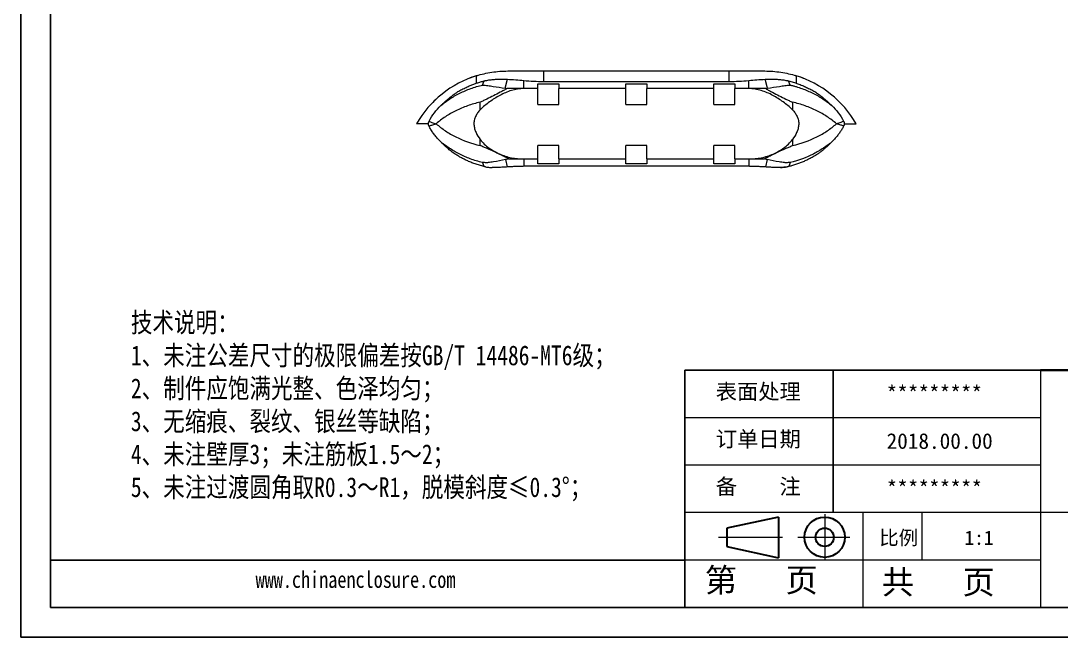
# Model space of a CAD drawing. Header units: inches. Extents: x 1582 to 2189, y 327 to 504.
# Drawn here: x 1581.9 to 1729.7, y 326.9 to 414.5 of the extents above; entities that cross this region are included whole.
import ezdxf

# ---------------------------------------------------------------- set-up
doc = ezdxf.new("R2010")
doc.units = ezdxf.units.IN
doc.header["$LTSCALE"] = 15
doc.linetypes.add('CENTER2', pattern=[28.575, 19.05, -3.175, 3.175, -3.175])
doc.layers.add('文字', color=81, linetype='Continuous')
for name, color, linetype, lineweight in [('粗实线', 7, 'Continuous', 30), ('细实线', 3, 'Continuous', 9), ('细点划线', 2, 'CENTER2', 9)]:
    doc.layers.add(name, color=color, linetype=linetype, lineweight=lineweight)
doc.styles.get("Standard").update_dxf_attribs({"font": 'txt', "bigfont": 'gbcbig.shx'})
doc.styles.add('宋体', font='', dxfattribs={"width": 0.8, "height": 3.5})
doc.styles.get('宋体').set_extended_font_data('SimSun')

msp = doc.modelspace()

# ---------------------------------------------------------------- linework, layer by layer
for p, q in [((1581.852, 503.888), (1581.852, 326.907)), ((1586.066, 499.674), (1586.066, 331.121)), ((1726.808, 364.832), (1676.242, 364.832)), ((1676.242, 331.121), (1676.242, 364.832)), ((1697.311, 344.605), (1697.311, 364.832)), ((1676.242, 337.863), (1586.066, 337.863)), ((1586.066, 331.121), (1827.94, 331.121)), ((1581.852, 326.907), (1832.153, 326.907))]:
    msp.add_line(p, q)
at = {"color": 7, "linetype": 'Continuous', "lineweight": 15}
for p, q in [((1646.74, 406.719), (1645.518, 406.292)), ((1651.09, 407.367), (1656.135, 407.367)), ((1656.135, 407.367), (1656.135, 405.89)), ((1656.135, 407.367), (1682.563, 407.367)), ((1682.563, 405.89), (1682.563, 407.367)), ((1682.563, 407.367), (1687.609, 407.367)), ((1645.517, 406.294), (1645.517, 406.294)), ((1645.88, 406.433), (1645.88, 406.433)), ((1646.648, 405.644), (1646.648, 406.694)), ((1647.494, 405.376), (1647.712, 405.953)), ((1650.709, 404.91), (1651.045, 406.197)), ((1653.369, 404.867), (1653.369, 406.021)), ((1655.349, 405.549), (1658.349, 405.549)), ((1655.349, 404.867), (1655.349, 405.549)), ((1656.135, 405.89), (1682.563, 405.89)), ((1658.349, 405.549), (1658.349, 404.867)), ((1667.849, 405.549), (1670.849, 405.549)), ((1667.849, 404.867), (1667.849, 405.549)), ((1670.849, 405.549), (1670.849, 404.867)), ((1680.349, 405.549), (1683.349, 405.549)), ((1680.349, 404.867), (1680.349, 405.549)), ((1683.349, 405.549), (1683.349, 404.867)), ((1685.33, 404.867), (1685.33, 406.021)), ((1687.989, 404.91), (1687.653, 406.197)), ((1691.205, 405.376), (1690.987, 405.953)), ((1692.051, 406.694), (1692.051, 405.644)), ((1693.181, 406.294), (1693.181, 406.294)), ((1642.88, 404.921), (1642.88, 404.921)), ((1642.88, 404.921), (1642.88, 404.921)), ((1653.369, 404.867), (1650.951, 404.867)), ((1655.349, 404.867), (1653.369, 404.867)), ((1667.849, 404.867), (1658.349, 404.867)), ((1680.349, 404.867), (1670.849, 404.867)), ((1685.33, 404.867), (1683.349, 404.867)), ((1687.747, 404.867), (1685.33, 404.867)), ((1640.011, 402.48), (1640.011, 402.48)), ((1640.849, 403.328), (1640.849, 403.328)), ((1647.163, 401.851), (1647.163, 402.936)), ((1655.349, 402.6), (1658.349, 402.6)), ((1667.849, 402.6), (1670.849, 402.6)), ((1680.349, 402.6), (1683.349, 402.6)), ((1691.535, 402.936), (1691.535, 401.851)), ((1697.827, 403.349), (1697.827, 403.349)), ((1639.792, 399.867), (1638.099, 399.867)), ((1698.907, 399.867), (1700.599, 399.867)), ((1647.163, 396.781), (1647.163, 397.627)), ((1658.349, 396.766), (1655.349, 396.766)), ((1670.849, 396.766), (1667.849, 396.766)), ((1683.349, 396.766), (1680.349, 396.766)), ((1691.535, 397.627), (1691.535, 396.781)), ((1647.481, 394.363), (1647.688, 393.787)), ((1650.733, 394.772), (1650.998, 393.726)), ((1651.215, 394.867), (1653.369, 394.867)), ((1653.369, 394.867), (1653.369, 393.819)), ((1653.369, 394.867), (1655.349, 394.867)), ((1685.086, 393.821), (1653.612, 393.821)), ((1655.349, 394.169), (1655.349, 394.867)), ((1658.349, 394.169), (1655.349, 394.169)), ((1658.349, 394.867), (1658.349, 394.169)), ((1658.349, 394.867), (1667.849, 394.867)), ((1667.849, 394.169), (1667.849, 394.867)), ((1670.849, 394.169), (1667.849, 394.169)), ((1670.849, 394.867), (1670.849, 394.169)), ((1670.849, 394.867), (1680.349, 394.867)), ((1680.349, 394.169), (1680.349, 394.867)), ((1683.349, 394.169), (1680.349, 394.169)), ((1683.349, 394.867), (1683.349, 394.169)), ((1683.349, 394.867), (1685.33, 394.867)), ((1685.33, 394.867), (1685.33, 393.819)), ((1685.33, 394.867), (1687.483, 394.867)), ((1687.966, 394.772), (1687.7, 393.726)), ((1691.218, 394.363), (1691.01, 393.787))]:
    msp.add_line(p, q, dxfattribs=at)
for centre, start, end in [((1651.09, 392.367), 107.22471, 150), ((1687.609, 392.367), 30, 72.77529)]:
    msp.add_arc(centre, 15, start, end, dxfattribs=at)
for centre, start_param, end_param in [((1656.135, 419.526), 4.573606, 4.712389), ((1682.563, 419.526), 4.712389, 4.851172)]:
    msp.add_ellipse(centre, major_axis=(20, 0), ratio=0.6818182, start_param=start_param, end_param=end_param, dxfattribs=at)
for points, knots in [([(1646.648, 406.694), (1647.34, 406.909), (1648.056, 407.076), (1649.535, 407.305), (1650.299, 407.367), (1651.09, 407.367)], [0, 0, 0, 0, 0.5, 0.5, 1, 1, 1, 1]), ([(1687.609, 407.367), (1688.4, 407.367), (1689.163, 407.305), (1690.643, 407.076), (1691.358, 406.909), (1692.051, 406.694)], [0, 0, 0, 0, 0.5, 0.5, 1, 1, 1, 1]), ([(1693.18, 406.292), (1693.165, 406.298), (1692.763, 406.481), (1692.333, 406.608), (1691.918, 406.73)], [0, 0, 0, 0, 0.0369749, 1, 1, 1, 1]), ([(1641.58, 402.46), (1641.972, 402.789), (1642.39, 403.101), (1643.28, 403.685), (1643.751, 403.958), (1644.744, 404.456), (1645.262, 404.679), (1646.343, 405.071), (1646.908, 405.24), (1647.494, 405.376)], [0, 0, 0, 0, 0.25, 0.25, 0.5, 0.5, 0.75, 0.75, 1, 1, 1, 1]), ([(1643.984, 404.43), (1644.079, 404.485), (1644.269, 404.595), (1644.56, 404.753), (1644.853, 404.903), (1645.148, 405.045), (1645.445, 405.18), (1645.803, 405.333), (1646.224, 405.498), (1646.713, 405.669), (1647.207, 405.822), (1647.544, 405.91), (1647.712, 405.953)], [0, 0, 0, 0, 0.0850099, 0.169137, 0.2523923, 0.3347875, 0.4163345, 0.4970455, 0.6243788, 0.7506129, 0.8758015, 1, 1, 1, 1]), ([(1647.494, 405.376), (1647.493, 405.373), (1647.496, 405.372), (1647.502, 405.369), (1647.505, 405.369), (1647.515, 405.366), (1647.522, 405.365), (1647.544, 405.362), (1647.558, 405.361), (1647.602, 405.356), (1647.632, 405.353), (1647.722, 405.343), (1647.783, 405.337), (1647.966, 405.317), (1648.091, 405.303), (1648.471, 405.258), (1648.733, 405.224), (1649.542, 405.11), (1650.112, 405.018), (1650.709, 404.91)], [0, 0, 0, 0, 0.0039063, 0.0039063, 0.0078125, 0.0078125, 0.015625, 0.015625, 0.03125, 0.03125, 0.0625, 0.0625, 0.125, 0.125, 0.25, 0.25, 0.5, 0.5, 1, 1, 1, 1]), ([(1647.712, 405.953), (1647.75, 405.963), (1647.827, 405.982), (1647.904, 406), (1647.942, 406.009)], [0, 0, 0, 0, 0.5006063, 1, 1, 1, 1]), ([(1647.942, 406.009), (1648.044, 406.028), (1648.245, 406.065), (1648.551, 406.111), (1648.859, 406.15), (1649.168, 406.181), (1649.478, 406.204), (1649.789, 406.219), (1650.102, 406.225), (1650.415, 406.224), (1650.73, 406.216), (1650.94, 406.203), (1651.045, 406.197)], [0, 0, 0, 0, 0.1017799, 0.2030141, 0.3037577, 0.4040666, 0.5039974, 0.6036072, 0.702954, 0.8020959, 0.9010916, 1, 1, 1, 1]), ([(1687.653, 406.197), (1687.759, 406.203), (1687.969, 406.216), (1688.283, 406.224), (1688.597, 406.225), (1688.91, 406.219), (1689.221, 406.204), (1689.531, 406.181), (1689.84, 406.15), (1690.147, 406.111), (1690.453, 406.065), (1690.655, 406.028), (1690.756, 406.009)], [0, 0, 0, 0, 0.0989084, 0.1979041, 0.297046, 0.3963928, 0.4960026, 0.5959334, 0.6962423, 0.7969859, 0.8982201, 1, 1, 1, 1]), ([(1687.989, 404.91), (1688.586, 405.018), (1689.157, 405.11), (1689.966, 405.224), (1690.228, 405.258), (1690.608, 405.303), (1690.732, 405.317), (1690.916, 405.337), (1690.977, 405.343), (1691.067, 405.353), (1691.096, 405.356), (1691.14, 405.361), (1691.155, 405.362), (1691.177, 405.365), (1691.184, 405.366), (1691.194, 405.369), (1691.197, 405.369), (1691.203, 405.372), (1691.206, 405.373), (1691.205, 405.376)], [0, 0, 0, 0, 0.5, 0.5, 0.75, 0.75, 0.875, 0.875, 0.9375, 0.9375, 0.96875, 0.96875, 0.984375, 0.984375, 0.9921875, 0.9921875, 0.9960938, 0.9960938, 1, 1, 1, 1]), ([(1690.756, 406.009), (1690.795, 406), (1690.872, 405.982), (1690.949, 405.963), (1690.987, 405.953)], [0, 0, 0, 0, 0.4993937, 1, 1, 1, 1]), ([(1690.987, 405.953), (1691.099, 405.925), (1691.323, 405.867), (1691.655, 405.771), (1691.984, 405.667), (1692.311, 405.556), (1692.634, 405.436), (1693.05, 405.27), (1693.556, 405.046), (1694.145, 404.755), (1694.524, 404.539), (1694.715, 404.43)], [0, 0, 0, 0, 0.0826934, 0.1658197, 0.2493955, 0.333437, 0.4179604, 0.5029814, 0.6652251, 0.8308668, 1, 1, 1, 1]), ([(1691.205, 405.376), (1691.35, 405.342), (1691.497, 405.306), (1691.785, 405.23), (1691.927, 405.19), (1692.35, 405.064), (1692.626, 404.973), (1693.437, 404.679), (1693.955, 404.456), (1694.947, 403.958), (1695.419, 403.685), (1696.309, 403.101), (1696.726, 402.789), (1697.118, 402.46)], [0, 0, 0, 0, 0.0625, 0.0625, 0.125, 0.125, 0.25, 0.25, 0.5, 0.5, 0.75, 0.75, 1, 1, 1, 1]), ([(1641.58, 402.46), (1641.672, 402.549), (1641.854, 402.727), (1642.13, 402.983), (1642.406, 403.229), (1642.732, 403.508), (1643.111, 403.812), (1643.544, 404.135), (1643.839, 404.332), (1643.984, 404.43)], [0, 0, 0, 0, 0.1222928, 0.2424094, 0.360399, 0.4763133, 0.6549053, 0.8293866, 1, 1, 1, 1]), ([(1653.369, 404.867), (1652.759, 404.867), (1652.17, 404.767), (1651.31, 404.506), (1651.027, 404.401), (1650.482, 404.168), (1650.218, 404.039), (1649.442, 403.625), (1648.947, 403.314), (1648.24, 402.804), (1648.012, 402.628), (1647.572, 402.257), (1647.361, 402.062), (1647.163, 401.851)], [0, 0, 0, 0, 0.25, 0.25, 0.375, 0.375, 0.5, 0.5, 0.75, 0.75, 0.875, 0.875, 1, 1, 1, 1]), ([(1650.951, 404.867), (1650.794, 404.775), (1650.635, 404.688), (1650.317, 404.512), (1650.158, 404.425), (1649.682, 404.168), (1649.364, 404.002), (1648.731, 403.679), (1648.415, 403.523), (1647.943, 403.298), (1647.786, 403.224), (1647.473, 403.08), (1647.317, 403.009), (1647.163, 402.936)], [0, 0, 0, 0, 0.125, 0.125, 0.25, 0.25, 0.5, 0.5, 0.75, 0.75, 0.875, 0.875, 1, 1, 1, 1]), ([(1691.535, 401.851), (1691.337, 402.063), (1691.126, 402.257), (1690.688, 402.627), (1690.461, 402.802), (1689.76, 403.307), (1689.267, 403.619), (1688.224, 404.176), (1687.683, 404.417), (1686.825, 404.678), (1686.529, 404.748), (1685.934, 404.842), (1685.634, 404.867), (1685.33, 404.867)], [0, 0, 0, 0, 0.125, 0.125, 0.25, 0.25, 0.5, 0.5, 0.75, 0.75, 0.875, 0.875, 1, 1, 1, 1]), ([(1687.747, 404.867), (1687.905, 404.775), (1688.064, 404.688), (1688.381, 404.512), (1688.54, 404.425), (1689.017, 404.168), (1689.334, 404.002), (1689.968, 403.679), (1690.283, 403.523), (1690.755, 403.298), (1690.912, 403.224), (1691.225, 403.08), (1691.382, 403.009), (1691.535, 402.936)], [0, 0, 0, 0, 0.125, 0.125, 0.25, 0.25, 0.5, 0.5, 0.75, 0.75, 0.875, 0.875, 1, 1, 1, 1]), ([(1694.715, 404.43), (1694.802, 404.372), (1694.977, 404.256), (1695.237, 404.071), (1695.498, 403.878), (1695.758, 403.676), (1696.118, 403.382), (1696.577, 402.983), (1696.936, 402.636), (1697.118, 402.46)], [0, 0, 0, 0, 0.1019408, 0.2052382, 0.3099467, 0.4161187, 0.5238046, 0.7576504, 1, 1, 1, 1]), ([(1639.88, 400.221), (1640.104, 400.646), (1640.364, 401.04), (1640.937, 401.784), (1641.25, 402.134), (1641.58, 402.46)], [0, 0, 0, 0, 0.5, 0.5, 1, 1, 1, 1]), ([(1640.845, 403.324), (1640.843, 403.322), (1640.542, 403.065), (1640.277, 402.767), (1640.013, 402.47)], [0, 0, 0, 0, 0.0054498, 1, 1, 1, 1]), ([(1647.163, 402.936), (1646.536, 402.798), (1645.935, 402.625), (1644.781, 402.218), (1644.227, 401.983), (1643.176, 401.462), (1642.678, 401.174), (1641.744, 400.556), (1641.307, 400.224), (1640.897, 399.867)], [0, 0, 0, 0, 0.25, 0.25, 0.5, 0.5, 0.75, 0.75, 1, 1, 1, 1]), ([(1697.802, 399.867), (1697.392, 400.224), (1696.953, 400.556), (1696.019, 401.175), (1695.522, 401.462), (1694.471, 401.984), (1693.917, 402.218), (1692.764, 402.625), (1692.163, 402.798), (1691.535, 402.936)], [0, 0, 0, 0, 0.25, 0.25, 0.5, 0.5, 0.75, 0.75, 1, 1, 1, 1]), ([(1697.118, 402.46), (1697.45, 402.132), (1697.761, 401.785), (1698.332, 401.042), (1698.593, 400.648), (1698.818, 400.221)], [0, 0, 0, 0, 0.5, 0.5, 1, 1, 1, 1]), ([(1647.163, 401.851), (1647.032, 401.711), (1646.908, 401.565), (1646.68, 401.255), (1646.576, 401.088), (1646.407, 400.737), (1646.342, 400.549), (1646.264, 400.157), (1646.251, 399.959), (1646.274, 399.559), (1646.308, 399.36), (1646.41, 398.98), (1646.479, 398.793), (1646.721, 398.257), (1646.927, 397.932), (1647.163, 397.627)], [0, 0, 0, 0, 0.125, 0.125, 0.25, 0.25, 0.375, 0.375, 0.5, 0.5, 0.625, 0.625, 0.75, 0.75, 1, 1, 1, 1]), ([(1691.535, 401.851), (1691.666, 401.711), (1691.791, 401.565), (1692.018, 401.255), (1692.122, 401.088), (1692.291, 400.737), (1692.357, 400.549), (1692.435, 400.157), (1692.447, 399.959), (1692.425, 399.559), (1692.39, 399.36), (1692.288, 398.98), (1692.22, 398.793), (1691.978, 398.257), (1691.772, 397.932), (1691.535, 397.627)], [0, 0, 0, 0, 0.125, 0.125, 0.25, 0.25, 0.375, 0.375, 0.5, 0.5, 0.625, 0.625, 0.75, 0.75, 1, 1, 1, 1]), ([(1639.792, 399.867), (1639.792, 399.868), (1639.792, 399.909), (1639.799, 399.991), (1639.828, 400.11), (1639.863, 400.184), (1639.88, 400.221)], [0, 0, 0, 0, 0.0059131, 0.3313281, 0.6590245, 1, 1, 1, 1]), ([(1639.88, 399.519), (1639.869, 399.541), (1639.847, 399.585), (1639.823, 399.655), (1639.805, 399.726), (1639.794, 399.797), (1639.793, 399.844), (1639.792, 399.867)], [0, 0, 0, 0, 0.2094411, 0.41405744, 0.61385352, 0.80902516, 1, 1, 1, 1]), ([(1639.88, 400.221), (1639.988, 400.165), (1640.131, 400.107), (1640.474, 399.988), (1640.675, 399.927), (1640.897, 399.867)], [0, 0, 0, 0, 0.5, 0.5, 1, 1, 1, 1]), ([(1639.88, 399.519), (1639.988, 399.574), (1640.131, 399.631), (1640.474, 399.748), (1640.675, 399.807), (1640.897, 399.867)], [0, 0, 0, 0, 0.5, 0.5, 1, 1, 1, 1]), ([(1641.467, 397.384), (1641.394, 397.46), (1641.249, 397.61), (1641.042, 397.841), (1640.844, 398.075), (1640.658, 398.31), (1640.481, 398.547), (1640.315, 398.787), (1640.159, 399.028), (1640.013, 399.271), (1639.924, 399.436), (1639.88, 399.519)], [0, 0, 0, 0, 0.1203487, 0.2381245, 0.353433, 0.4663826, 0.5770829, 0.685652, 0.7922278, 0.8969587, 1, 1, 1, 1]), ([(1640.897, 399.867), (1641.308, 399.507), (1641.746, 399.172), (1642.682, 398.549), (1643.183, 398.259), (1644.757, 397.475), (1645.903, 397.059), (1647.163, 396.781)], [0, 0, 0, 0, 0.25, 0.25, 0.5, 0.5, 1, 1, 1, 1]), ([(1691.535, 396.781), (1692.796, 397.059), (1693.942, 397.475), (1695.516, 398.259), (1696.016, 398.549), (1696.952, 399.172), (1697.391, 399.507), (1697.802, 399.867)], [0, 0, 0, 0, 0.5, 0.5, 0.75, 0.75, 1, 1, 1, 1]), ([(1698.819, 399.519), (1698.78, 399.447), (1698.702, 399.301), (1698.576, 399.087), (1698.44, 398.872), (1698.295, 398.658), (1698.141, 398.444), (1697.978, 398.23), (1697.805, 398.016), (1697.623, 397.803), (1697.432, 397.591), (1697.299, 397.453), (1697.232, 397.384)], [0, 0, 0, 0, 0.0900284, 0.1820569, 0.2761828, 0.3725023, 0.4711091, 0.5721032, 0.6755404, 0.7813787, 0.8895576, 1, 1, 1, 1]), ([(1698.818, 400.221), (1698.71, 400.165), (1698.568, 400.107), (1698.224, 399.988), (1698.024, 399.927), (1697.802, 399.867)], [0, 0, 0, 0, 0.5, 0.5, 1, 1, 1, 1]), ([(1698.819, 399.519), (1698.711, 399.574), (1698.568, 399.631), (1698.225, 399.748), (1698.024, 399.807), (1697.802, 399.867)], [0, 0, 0, 0, 0.5, 0.5, 1, 1, 1, 1]), ([(1698.818, 400.221), (1698.829, 400.198), (1698.851, 400.155), (1698.876, 400.085), (1698.894, 400.015), (1698.904, 399.943), (1698.907, 399.893), (1698.907, 399.868), (1698.907, 399.867)], [0, 0, 0, 0, 0.2062041, 0.4061764, 0.6021451, 0.7964764, 0.991596, 1, 1, 1, 1]), ([(1698.907, 399.867), (1698.906, 399.844), (1698.904, 399.797), (1698.893, 399.726), (1698.876, 399.655), (1698.851, 399.585), (1698.83, 399.541), (1698.819, 399.519)], [0, 0, 0, 0, 0.1903996, 0.3854815, 0.5854882, 0.7904025, 1, 1, 1, 1]), ([(1647.481, 394.363), (1646.878, 394.504), (1646.301, 394.679), (1645.2, 395.085), (1644.675, 395.316), (1643.673, 395.828), (1643.194, 396.11), (1642.288, 396.717), (1641.864, 397.041), (1641.467, 397.384)], [0, 0, 0, 0, 0.25, 0.25, 0.5, 0.5, 0.75, 0.75, 1, 1, 1, 1]), ([(1643.583, 395.55), (1643.492, 395.616), (1643.307, 395.75), (1643.034, 395.962), (1642.761, 396.183), (1642.559, 396.355), (1642.401, 396.494), (1642.266, 396.614), (1642.061, 396.802), (1641.785, 397.064), (1641.581, 397.269), (1641.467, 397.384)], [0, 0, 0, 0, 0.1222366, 0.246244, 0.3720914, 0.4998454, 0.5312841, 0.595207, 0.693452, 0.8277557, 1, 1, 1, 1]), ([(1647.163, 397.627), (1647.52, 397.166), (1647.935, 396.776), (1648.627, 396.264), (1648.87, 396.106), (1649.376, 395.817), (1649.636, 395.688), (1650.17, 395.457), (1650.444, 395.355), (1651.007, 395.179), (1651.297, 395.104), (1652.172, 394.927), (1652.766, 394.867), (1653.369, 394.867)], [0, 0, 0, 0, 0.25, 0.25, 0.375, 0.375, 0.5, 0.5, 0.625, 0.625, 0.75, 0.75, 1, 1, 1, 1]), ([(1651.215, 394.867), (1651.047, 394.961), (1650.877, 395.05), (1650.537, 395.224), (1650.366, 395.31), (1649.855, 395.563), (1649.514, 395.727), (1648.834, 396.043), (1648.496, 396.194), (1647.99, 396.412), (1647.821, 396.482), (1647.489, 396.628), (1647.325, 396.704), (1647.163, 396.781)], [0, 0, 0, 0, 0.125, 0.125, 0.25, 0.25, 0.5, 0.5, 0.75, 0.75, 0.875, 0.875, 1, 1, 1, 1]), ([(1685.33, 394.867), (1685.933, 394.867), (1686.525, 394.927), (1687.684, 395.161), (1688.257, 395.339), (1689.325, 395.801), (1689.829, 396.085), (1690.762, 396.774), (1691.179, 397.166), (1691.535, 397.627)], [0, 0, 0, 0, 0.25, 0.25, 0.5, 0.5, 0.75, 0.75, 1, 1, 1, 1]), ([(1687.483, 394.867), (1687.651, 394.961), (1687.821, 395.05), (1688.162, 395.224), (1688.332, 395.31), (1688.844, 395.563), (1689.185, 395.727), (1689.864, 396.043), (1690.203, 396.194), (1690.709, 396.412), (1690.877, 396.482), (1691.209, 396.628), (1691.374, 396.704), (1691.535, 396.781)], [0, 0, 0, 0, 0.125, 0.125, 0.25, 0.25, 0.5, 0.5, 0.75, 0.75, 0.875, 0.875, 1, 1, 1, 1]), ([(1697.232, 397.384), (1696.834, 397.041), (1696.41, 396.717), (1695.504, 396.109), (1695.025, 395.827), (1693.521, 395.059), (1692.425, 394.646), (1691.218, 394.363)], [0, 0, 0, 0, 0.25, 0.25, 0.5, 0.5, 1, 1, 1, 1]), ([(1697.232, 397.384), (1697.135, 397.286), (1696.958, 397.108), (1696.714, 396.874), (1696.519, 396.693), (1696.372, 396.56), (1696.274, 396.474), (1696.164, 396.377), (1696.027, 396.26), (1695.845, 396.108), (1695.663, 395.962), (1695.481, 395.82), (1695.299, 395.682), (1695.176, 395.594), (1695.115, 395.55)], [0, 0, 0, 0, 0.1462079, 0.26583, 0.3600352, 0.4297286, 0.4763891, 0.5001302, 0.5855098, 0.6700361, 0.7537283, 0.836606, 0.9186896, 1, 1, 1, 1]), ([(1647.688, 393.787), (1647.582, 393.814), (1647.369, 393.869), (1647.053, 393.961), (1646.739, 394.059), (1646.427, 394.165), (1646.118, 394.278), (1645.812, 394.398), (1645.441, 394.555), (1645.006, 394.754), (1644.518, 395.002), (1644.041, 395.266), (1643.737, 395.454), (1643.583, 395.55)], [0, 0, 0, 0, 0.0706082, 0.1415928, 0.2129664, 0.2847416, 0.3569307, 0.4295459, 0.5025989, 0.6258037, 0.7510944, 0.8741639, 1, 1, 1, 1]), ([(1695.115, 395.55), (1695.013, 395.486), (1694.809, 395.358), (1694.497, 395.177), (1694.126, 394.974), (1693.693, 394.754), (1693.184, 394.521), (1692.66, 394.306), (1692.118, 394.109), (1691.57, 393.934), (1691.196, 393.836), (1691.01, 393.787)], [0, 0, 0, 0, 0.0842, 0.1671689, 0.2489186, 0.374202, 0.4974189, 0.6249659, 0.7512014, 0.8761905, 1, 1, 1, 1]), ([(1650.733, 394.772), (1650.151, 394.65), (1649.595, 394.545), (1648.935, 394.436), (1648.805, 394.415), (1648.547, 394.377), (1648.42, 394.359), (1648.228, 394.338), (1648.164, 394.332), (1648.065, 394.329), (1648.031, 394.329), (1647.96, 394.333), (1647.924, 394.336), (1647.817, 394.346), (1647.746, 394.352), (1647.64, 394.362), (1647.605, 394.365), (1647.554, 394.368), (1647.537, 394.369), (1647.512, 394.37), (1647.504, 394.37), (1647.493, 394.369), (1647.489, 394.369), (1647.483, 394.367), (1647.48, 394.366), (1647.481, 394.362)], [0, 0, 0, 0, 0.5, 0.5, 0.625, 0.625, 0.75, 0.75, 0.8125, 0.8125, 0.84375, 0.84375, 0.875, 0.875, 0.9375, 0.9375, 0.96875, 0.96875, 0.984375, 0.984375, 0.9921875, 0.9921875, 0.9960938, 0.9960938, 1, 1, 1, 1]), ([(1647.912, 393.733), (1647.874, 393.741), (1647.8, 393.759), (1647.725, 393.777), (1647.688, 393.787)], [0, 0, 0, 0, 0.4994076, 1, 1, 1, 1]), ([(1647.912, 393.733), (1647.998, 393.721), (1648.19, 393.697), (1648.509, 393.67), (1648.742, 393.664), (1648.869, 393.661)], [0, 0, 0, 0, 0.271398, 0.6047325, 1, 1, 1, 1]), ([(1650.998, 393.726), (1650.893, 393.719), (1650.683, 393.704), (1650.37, 393.688), (1650.062, 393.675), (1649.756, 393.666), (1649.456, 393.66), (1649.159, 393.659), (1648.966, 393.66), (1648.869, 393.661)], [0, 0, 0, 0, 0.1429829, 0.2858709, 0.4286993, 0.5715424, 0.7143424, 0.8568523, 1, 1, 1, 1]), ([(1653.369, 393.819), (1653.268, 393.817), (1653.068, 393.813), (1652.768, 393.805), (1652.47, 393.796), (1652.173, 393.785), (1651.877, 393.773), (1651.583, 393.759), (1651.289, 393.743), (1651.096, 393.732), (1650.998, 393.726)], [0, 0, 0, 0, 0.1253161, 0.2503092, 0.3750952, 0.4997905, 0.6245121, 0.7493767, 0.8745008, 1, 1, 1, 1]), ([(1687.7, 393.726), (1687.603, 393.732), (1687.408, 393.743), (1687.114, 393.759), (1686.819, 393.773), (1686.522, 393.786), (1686.224, 393.796), (1685.926, 393.805), (1685.628, 393.813), (1685.429, 393.817), (1685.33, 393.819)], [0, 0, 0, 0, 0.1257488, 0.2512438, 0.3766002, 0.5019325, 0.6271026, 0.7518793, 0.8761983, 1, 1, 1, 1]), ([(1689.83, 393.661), (1689.732, 393.66), (1689.537, 393.659), (1689.238, 393.661), (1688.936, 393.666), (1688.631, 393.675), (1688.323, 393.688), (1688.013, 393.705), (1687.804, 393.719), (1687.7, 393.726)], [0, 0, 0, 0, 0.14430435, 0.28812333, 0.43142695, 0.57423873, 0.71660992, 0.85869221, 1, 1, 1, 1]), ([(1691.218, 394.362), (1691.219, 394.366), (1691.216, 394.367), (1691.209, 394.369), (1691.206, 394.369), (1691.194, 394.37), (1691.186, 394.37), (1691.161, 394.369), (1691.144, 394.368), (1691.093, 394.365), (1691.057, 394.362), (1690.952, 394.352), (1690.88, 394.345), (1690.773, 394.336), (1690.736, 394.333), (1690.665, 394.329), (1690.631, 394.329), (1690.532, 394.333), (1690.468, 394.339), (1690.276, 394.359), (1690.149, 394.377), (1689.892, 394.416), (1689.762, 394.436), (1689.103, 394.545), (1688.547, 394.65), (1687.966, 394.772)], [0, 0, 0, 0, 0.0039063, 0.0039063, 0.0078125, 0.0078125, 0.015625, 0.015625, 0.03125, 0.03125, 0.0625, 0.0625, 0.125, 0.125, 0.15625, 0.15625, 0.1875, 0.1875, 0.25, 0.25, 0.375, 0.375, 0.5, 0.5, 1, 1, 1, 1]), ([(1690.787, 393.733), (1690.707, 393.722), (1690.549, 393.702), (1690.31, 393.68), (1690.07, 393.666), (1689.91, 393.663), (1689.83, 393.661)], [0, 0, 0, 0, 0.2499111, 0.4997482, 0.7497113, 1, 1, 1, 1]), ([(1691.01, 393.787), (1690.973, 393.777), (1690.899, 393.759), (1690.824, 393.741), (1690.787, 393.733)], [0, 0, 0, 0, 0.5005924, 1, 1, 1, 1])]:
    msp.add_open_spline(points, degree=3, knots=knots, dxfattribs=at)
for points in [[(1651.045, 406.197), (1651.812, 406.154), (1652.586, 406.096), (1653.369, 406.021)], [(1685.33, 406.021), (1686.109, 406.095), (1686.883, 406.154), (1687.653, 406.197)], [(1650.709, 404.91), (1650.789, 404.895), (1650.87, 404.881), (1650.951, 404.867)], [(1655.349, 402.6), (1655.349, 403.221), (1655.349, 403.933), (1655.349, 404.867)], [(1658.349, 402.6), (1658.349, 403.221), (1658.349, 403.933), (1658.349, 404.867)], [(1667.849, 402.6), (1667.849, 403.221), (1667.849, 403.933), (1667.849, 404.867)], [(1670.849, 402.6), (1670.849, 403.221), (1670.849, 403.933), (1670.849, 404.867)], [(1680.349, 402.6), (1680.349, 403.221), (1680.349, 403.933), (1680.349, 404.867)], [(1683.349, 402.6), (1683.349, 403.221), (1683.349, 403.933), (1683.349, 404.867)], [(1687.747, 404.867), (1687.828, 404.881), (1687.909, 404.895), (1687.989, 404.91)], [(1655.349, 394.867), (1655.349, 395.544), (1655.349, 396.176), (1655.349, 396.766)], [(1658.349, 394.867), (1658.349, 395.544), (1658.349, 396.176), (1658.349, 396.766)], [(1667.849, 394.867), (1667.849, 395.544), (1667.849, 396.176), (1667.849, 396.766)], [(1670.849, 394.867), (1670.849, 395.544), (1670.849, 396.176), (1670.849, 396.766)], [(1680.349, 394.867), (1680.349, 395.544), (1680.349, 396.176), (1680.349, 396.766)], [(1683.349, 394.867), (1683.349, 395.544), (1683.349, 396.176), (1683.349, 396.766)], [(1647.912, 393.733), (1648.228, 393.688), (1648.547, 393.664), (1648.869, 393.661)], [(1651.215, 394.867), (1651.053, 394.836), (1650.891, 394.805), (1650.733, 394.772)], [(1653.612, 393.821), (1653.53, 393.821), (1653.451, 393.82), (1653.369, 393.819)], [(1685.33, 393.819), (1685.248, 393.82), (1685.168, 393.821), (1685.086, 393.821)], [(1687.966, 394.772), (1687.807, 394.805), (1687.646, 394.836), (1687.483, 394.867)], [(1689.83, 393.661), (1690.152, 393.664), (1690.471, 393.688), (1690.787, 393.733)]]:
    msp.add_open_spline(points, degree=3, dxfattribs=at)
at = {"layer": '粗实线', "color": 7, "lineweight": 40}
msp.add_line((1827.94, 364.832), (1726.808, 364.832), dxfattribs=at)
at = {"layer": '粗实线', "color": 7}
for p, q in [((1689.567, 343.975), (1682.2, 342.413)), ((1689.567, 343.975), (1689.567, 338.201)), ((1682.2, 342.413), (1682.2, 339.808)), ((1682.2, 339.808), (1689.567, 338.201))]:
    msp.add_line(p, q, dxfattribs=at)
for radius in [2.864, 1.303]:
    msp.add_circle((1696.123, 341.111), radius, dxfattribs=at)
at = {"layer": '细实线', "color": 7}
for p, q in [((1726.808, 364.832), (1726.808, 331.121)), ((1726.808, 358.09), (1676.242, 358.09)), ((1726.808, 351.348), (1676.242, 351.348)), ((1827.94, 344.605), (1676.242, 344.605)), ((1701.525, 344.605), (1701.525, 331.121)), ((1709.953, 344.605), (1709.953, 337.863)), ((1726.808, 337.863), (1676.242, 337.863))]:
    msp.add_line(p, q, dxfattribs=at)
at = {"layer": '细点划线', "color": 7}
for p, q in [((1696.123, 344.408), (1696.123, 337.863)), ((1681.026, 341.111), (1690.131, 341.111)), ((1692.293, 341.111), (1699.695, 341.111))]:
    msp.add_line(p, q, dxfattribs=at)

# ---------------------------------------------------------------- texts
at = {"char_height": 2.21726, "width": 1260.17917, "attachment_point": 1}
for s, insert in [('{\\fSimHei|b0|i0|c134|p49;表面处理}', (1680.639, 362.918)), ('{\\fSimHei|b0|i0|c134|p49;*********}', (1704.924, 362.633)), ('{\\fSimHei|b0|i0|c134|p49;订单日期}', (1680.639, 356.176)), ('{\\fSimHei|b0|i0|c134|p49;2018.00.00}', (1704.924, 355.891)), ('{\\fSimHei|b0|i0|c134|p49;备    注}', (1680.639, 349.434)), ('{\\fSimHei|b0|i0|c134|p49;*********}', (1704.924, 349.149))]:
    msp.add_mtext(s, dxfattribs=dict(at, insert=insert))
at = {"layer": '文字', "color": 0, "attachment_point": 1, "style": '宋体'}
for s, insert, char_height, width in [('{\\H1.111x;技术说明：\\P1、未注公差尺寸的极限偏差按GB/T 14486-MT6级；\\P2、制件应饱满光整、色泽均匀；\\P3、无缩痕、裂纹、银丝等缺陷；\\P4、未注壁厚3；未注筋板1.5～2；\\P5、未注过渡圆角取R0.3～R1，脱模斜度≤0.3%%D；}', (1597.498, 373.047), 2.52829, 83.25479), ('www.chinaenclosure.com', (1615.225, 336.289), 2.37322, 41.69527)]:
    msp.add_mtext(s, dxfattribs=dict(at, insert=insert, char_height=char_height, width=width))
at = {"layer": '细实线', "color": 7, "attachment_point": 1}
for s, insert, char_height, width in [('{\\fSimSun|b0|i0|c134|p54;比例}', (1703.885, 342.052), 2.02263, 8.87873), ('{\\fSimSun|b0|i0|c134|p54;1:1}', (1716, 342.052), 2.02263, 8.87873), ('{\\fSimSun|b0|i0|c134|p54;第   页}', (1679.079, 336.705), 3.37106, 25.28292), ('{\\fSimSun|b0|i0|c134|p54; 共   页}', (1701.938, 336.418), 3.37106, 25.28292)]:
    msp.add_mtext(s, dxfattribs=dict(at, insert=insert, char_height=char_height, width=width))

doc.saveas('drawing.dxf')
